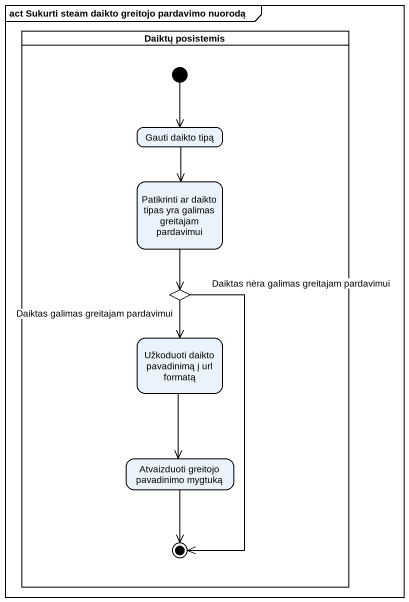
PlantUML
@startuml
mainframe act Sukurti steam daikto greitojo pardavimo nuorodą
hide empty description
state "Daiktų posistemis" as Daiktų_posistemis <<partition>> {
  state "Gauti daikto tipą" as Gauti_daikto_tipą
  state "Patikrinti ar daikto tipas yra galimas greitajam pardavimui" as Patikrinti_ar_daikto_tipas
  state choice1 <<choice>>
  state "Užkoduoti daikto pavadinimą į url formatą" as Užkoduoti_daikto_pavadinimą
  state "Atvaizduoti greitojo pavadinimo mygtuką" as Atvaizduoti_greitojo
  [*] --> Gauti_daikto_tipą
  choice1 --> [*] : Daiktas nėra galimas greitajam pardavimui
  Atvaizduoti_greitojo --> [*]
}
Gauti_daikto_tipą --> Patikrinti_ar_daikto_tipas
Patikrinti_ar_daikto_tipas --> choice1
choice1 --> Užkoduoti_daikto_pavadinimą : Daiktas galimas greitajam pardavimui
Užkoduoti_daikto_pavadinimą --> Atvaizduoti_greitojo
@enduml
